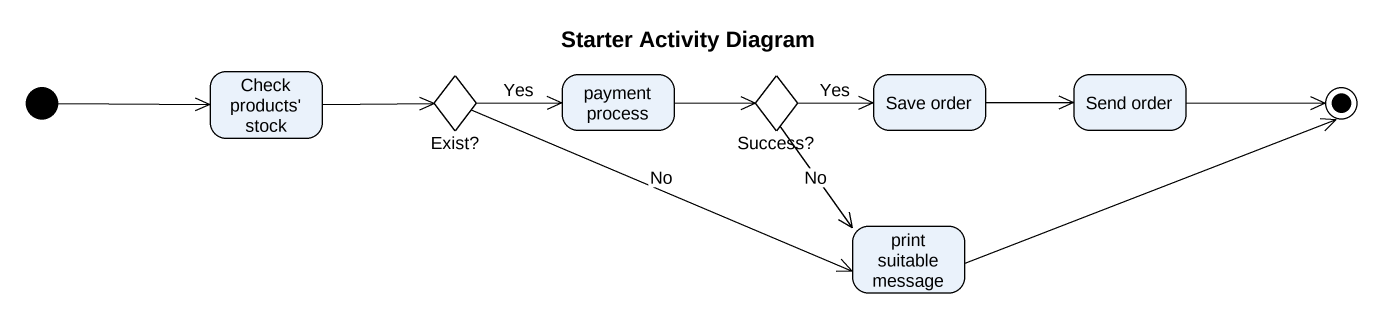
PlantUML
@startuml
title Starter Activity Diagram
hide empty description
state "Check products' stock" as Check_products_stock
state "Exist?" as Exist <<choice>>
state "payment process" as payment_process
state "Success?" as Success <<choice>>
state "Save order" as Save_order
state "Send order" as Send_order
state "print suitable message" as print_suitable_message
[*] -right-> Check_products_stock
Check_products_stock -right-> Exist
Exist -right-> payment_process : Yes
Exist -right-> print_suitable_message : No
payment_process -right-> Success
Success -right-> Save_order : Yes
Success --> print_suitable_message : No
Save_order -right-> Send_order
Send_order -right-> [*]
print_suitable_message -right-> [*]
@enduml
